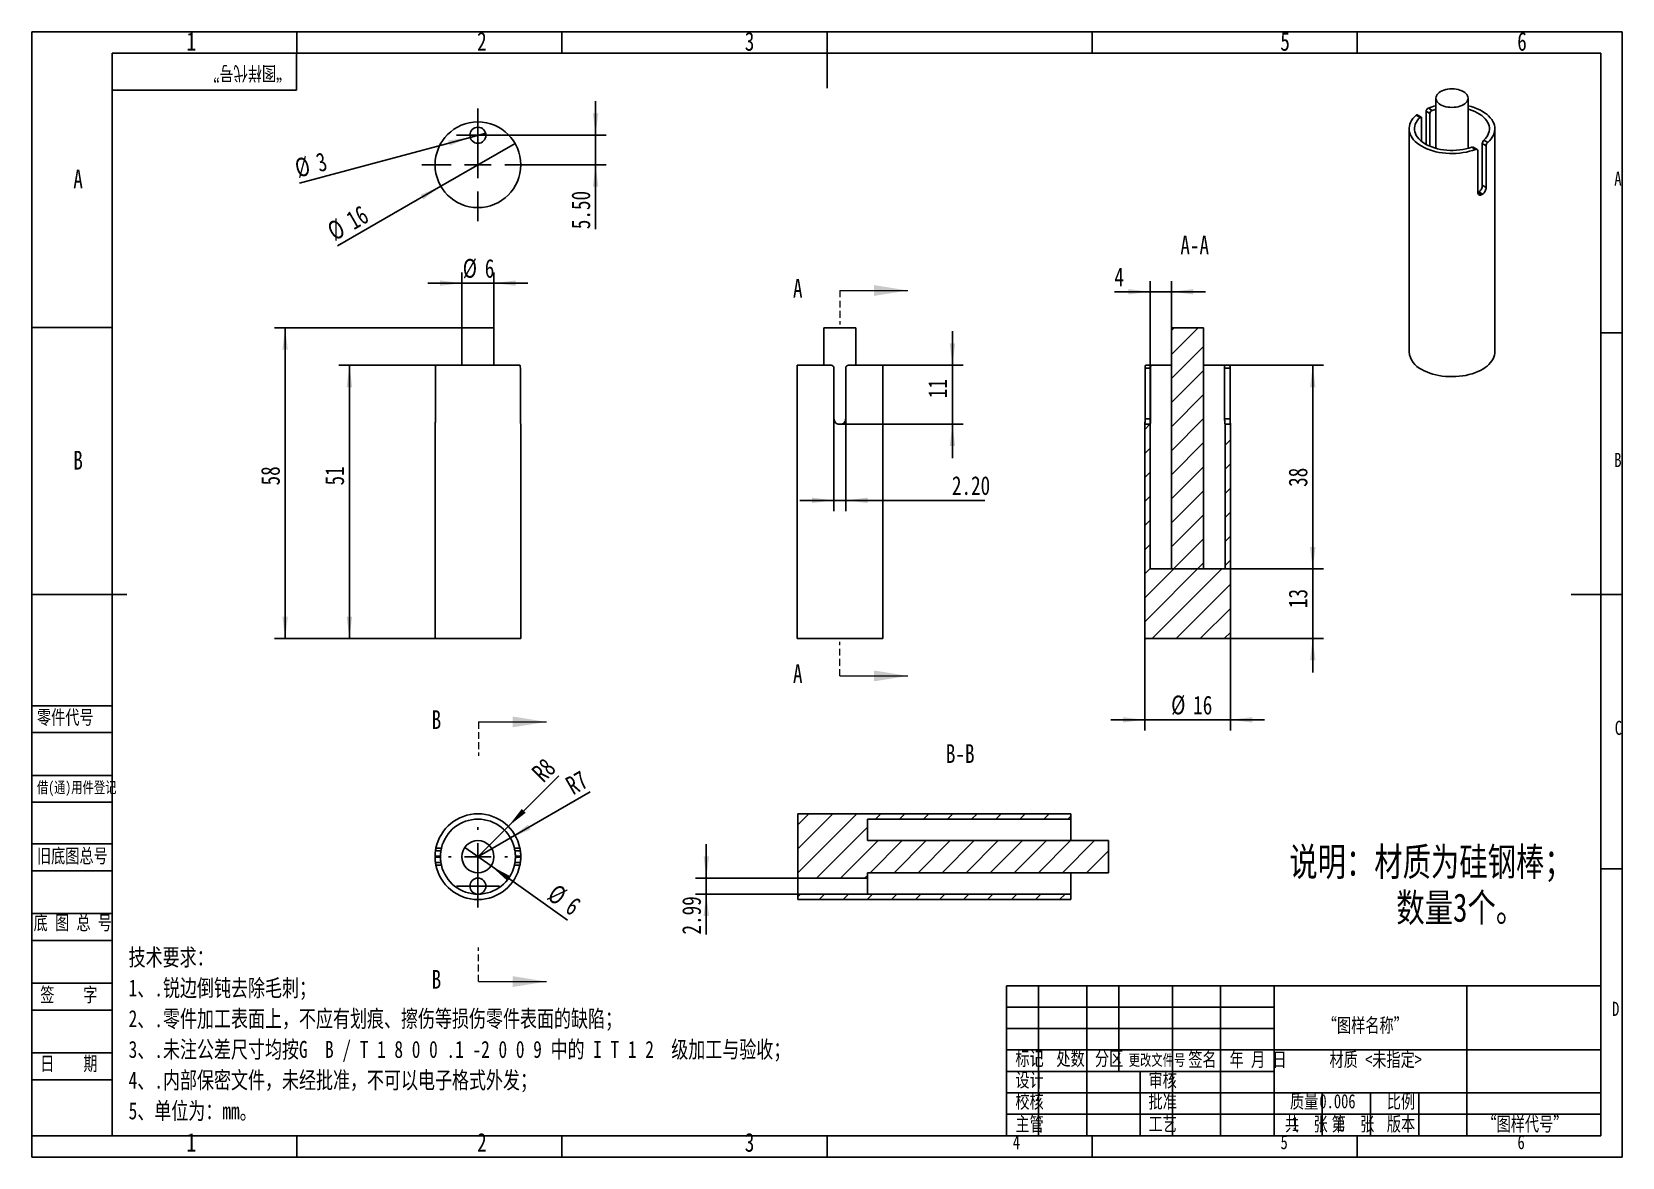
# Model space of a CAD drawing. Header units: millimetres. Extents: x 0 to 297, y 0 to 210.
import ezdxf

# ---------------------------------------------------------------- set-up
doc = ezdxf.new("R2010")
doc.units = ezdxf.units.MM
doc.linetypes.add('HIDDEN', pattern=[1.905, 1.27, -0.635])
doc.layers.add('图框', color=7, linetype='Continuous')
doc.layers.add('粗实线层', color=7, linetype='Continuous', lineweight=25)
doc.styles.add('SLDTEXTSTYLE0', font='HYSWLONGFANGSONG.TTF', dxfattribs={"bigfont": 'bigfont'})
doc.styles.add('SLDTEXTSTYLE1', font='HYSWLONGFANGSONG.TTF')
doc.styles.add('SLDTEXTSTYLE2', font='长仿宋体', dxfattribs={"bigfont": 'bigfont'})
doc.dimstyles.new('SLDDIMSTYLE0', dxfattribs={"dimtxt": 3.5, "dimasz": 4.08, "dimexe": 0, "dimexo": 0.0625, "dimgap": 0.875, "dimtad": 2, "dimrnd": 1e-09, "dimzin": 12, "dimdsep": 46, "dimtxsty": 'SLDTEXTSTYLE1', "dimsah": 1, "dimcen": 0.09, "dimadec": 0, "dimazin": 3, "dimtfac": 1, "dimtofl": 0, "dimtmove": 0, "dimatfit": 3, "dimfxl": 0, "dimfrac": 2, "dimtolj": 1, "dimtzin": 12, "dimarcsym": 0})
doc.dimstyles.new('SLDDIMSTYLE1', dxfattribs={"dimtxt": 3.5, "dimasz": 4.08, "dimexe": 0, "dimexo": 0.0625, "dimgap": 0.875, "dimtad": 2, "dimrnd": 1e-09, "dimzin": 12, "dimdsep": 46, "dimtxsty": 'SLDTEXTSTYLE1', "dimsah": 1, "dimcen": 0.09, "dimadec": 0, "dimazin": 3, "dimtfac": 1, "dimtmove": 0, "dimatfit": 0, "dimfxl": 0, "dimfrac": 2, "dimtolj": 1, "dimtzin": 12, "dimarcsym": 0})
doc.dimstyles.new('SLDDIMSTYLE2', dxfattribs={"dimtxt": 3.5, "dimasz": 4.08, "dimexe": 0, "dimexo": 0.0625, "dimgap": 0.875, "dimtad": 2, "dimrnd": 1e-09, "dimzin": 12, "dimdsep": 46, "dimtxsty": 'SLDTEXTSTYLE1', "dimsah": 1, "dimcen": 0, "dimadec": 0, "dimazin": 3, "dimtfac": 1, "dimtofl": 0, "dimtmove": 0, "dimatfit": 3, "dimfxl": 0, "dimfrac": 2, "dimtolj": 1, "dimtzin": 12, "dimarcsym": 0})
doc.dimstyles.new('SLDDIMSTYLE3', dxfattribs={"dimtxt": 3.5, "dimasz": 4.08, "dimexe": 0, "dimexo": 0.0625, "dimgap": 0.875, "dimtad": 2, "dimrnd": 1e-09, "dimzin": 12, "dimdsep": 46, "dimtxsty": 'SLDTEXTSTYLE1', "dimblk1": 'NONE', "dimsah": 1, "dimcen": 0, "dimadec": 0, "dimazin": 3, "dimtfac": 1, "dimtmove": 0, "dimatfit": 3, "dimldrblk": 'NONE', "dimfxl": 0, "dimfrac": 2, "dimtolj": 1, "dimtzin": 12, "dimarcsym": 0})
doc.dimstyles.new('SLDDIMSTYLE4', dxfattribs={"dimtxt": 3.5, "dimasz": 4.08, "dimexe": 0, "dimexo": 0.0625, "dimgap": 0.875, "dimtad": 2, "dimrnd": 1e-09, "dimzin": 4, "dimdsep": 46, "dimtxsty": 'SLDTEXTSTYLE1', "dimsah": 1, "dimcen": 0.09, "dimadec": 0, "dimazin": 1, "dimtfac": 1, "dimtmove": 0, "dimatfit": 0, "dimfxl": 0, "dimfrac": 2, "dimtolj": 1, "dimtzin": 12, "dimarcsym": 0})

# ---------------------------------------------------------------- blocks, each defined once
blk = doc.blocks.new('SW_NOTE_0')
at = {"layer": '图框', "color": 0, "char_height": 5.2917, "attachment_point": 1, "style": 'SLDTEXTSTYLE0'}
for s, insert in [('说\\M+196BE\\M+18146\\M+18DDE质为\\M+1E1E9钢\\M+1965F\\M+18147', (0, 6.82)), ('\\M+19094\\M+197CA3\\M+198A2\\M+18142', (20, -1.73))]:
    blk.add_mtext(s, dxfattribs=dict(at, insert=insert))
blk = doc.blocks.new('SW_NOTE_1')
at = {"layer": '图框', "color": 0, "char_height": 3.175, "attachment_point": 1, "style": 'SLDTEXTSTYLE0'}
for s, insert in [('\\M+18B5A术\\M+19776\\M+18B81\\M+18146', (0, 4.09)), ('1\\M+18141.锐边\\M+1937C钝\\M+18B8E\\M+18F9C\\M+196D1\\M+18E68\\M+18147', (0, -1.64)), ('2\\M+18141.\\M+197EB\\M+18C8F\\M+189C1\\M+18D48\\M+1955C\\M+196CA\\M+18FE3\\M+18143\\M+19573应\\M+1974C划\\M+18DAD\\M+18141\\M+18E43伤\\M+19399损伤\\M+197EB\\M+18C8F\\M+1955C\\M+196CA\\M+19349\\M+1E39E\\M+1E89C\\M+18147', (0, -7.37)), ('3\\M+18141.\\M+196A2\\M+1928D\\M+18CF6\\M+18DB7\\M+18EDA\\M+190A1\\M+18BCF\\M+188C2G  B / T 1 8 0 0 .1 -2 0 0 9 \\M+19286\\M+19349 I T 1 2  级\\M+189C1\\M+18D48\\M+1975E验\\M+19DBE\\M+18147', (0, -13.11)), ('4\\M+18141.\\M+193E0\\M+19594\\M+195DB\\M+196A7\\M+195B6\\M+18C8F\\M+18143\\M+196A2经\\M+194E1\\M+18F79\\M+18143\\M+19573\\M+189C2\\M+188C8电\\M+18E71\\M+18A69\\M+18EAE\\M+18A4F发\\M+18147', (0, -18.84)), ('5\\M+18141单\\M+188CA为\\M+18146mm\\M+18142', (0, -24.57))]:
    blk.add_mtext(s, dxfattribs=dict(at, insert=insert))
blk = doc.blocks.new('_D')
at = {"layer": '图框'}
for p, q in [((80.31, 154.96), (45.31, 154.96)), ((47.31, 154.96), (47.31, 96.96)), ((75.31, 96.96), (45.31, 96.96))]:
    blk.add_line(p, q, dxfattribs=at)
for points in [[(47.31, 154.96), (46.8, 150.88), (47.82, 150.88)], [(47.31, 96.96), (47.82, 101.04), (46.8, 101.04)]]:
    blk.add_solid(points, dxfattribs=at)
at = {"layer": '图框', "insert": (42.8, 125.54), "char_height": 3.5, "attachment_point": 1, "rotation": 90, "style": 'SLDTEXTSTYLE1'}
blk.add_mtext('58', dxfattribs=at)
blk = doc.blocks.new('_D_1')
at = {"layer": '图框'}
for p, q in [((75.47, 147.96), (57.31, 147.96)), ((59.31, 147.96), (59.31, 96.96)), ((75.31, 96.96), (57.31, 96.96))]:
    blk.add_line(p, q, dxfattribs=at)
for points in [[(59.31, 147.96), (58.8, 143.88), (59.82, 143.88)], [(59.31, 96.96), (59.82, 101.04), (58.8, 101.04)]]:
    blk.add_solid(points, dxfattribs=at)
at = {"layer": '图框', "insert": (54.8, 125.54), "char_height": 3.5, "attachment_point": 1, "rotation": 90, "style": 'SLDTEXTSTYLE1'}
blk.add_mtext('51', dxfattribs=at)
blk = doc.blocks.new('_D_2')
at = {"layer": '图框'}
for p, q in [((80.31, 154.96), (80.31, 165.29)), ((86.31, 154.96), (86.31, 165.29)), ((80.31, 163.29), (73.96, 163.29)), ((86.31, 163.29), (80.31, 163.29)), ((86.31, 163.29), (92.66, 163.29))]:
    blk.add_line(p, q, dxfattribs=at)
for points in [[(80.31, 163.29), (76.23, 163.8), (76.23, 162.78)], [(86.31, 163.29), (90.39, 162.78), (90.39, 163.8)]]:
    blk.add_solid(points, dxfattribs=at)
at = {"layer": '图框', "char_height": 3.5, "attachment_point": 1, "style": 'SLDTEXTSTYLE1'}
for s, insert in [('%%c', (80.48, 167.81)), ('6', (84.59, 167.8))]:
    blk.add_mtext(s, dxfattribs=dict(at, insert=insert))
blk = doc.blocks.new('_D_3')
at = {"layer": '图框'}
for q in [(104.25, 68.35), (83.31, 56.26)]:
    blk.add_line((89.37, 59.76), q, dxfattribs=at)
blk.add_solid([(89.37, 59.76), (93.16, 61.36), (92.65, 62.24)], dxfattribs=at)
at = {"layer": '图框', "insert": (99.34, 70.72), "char_height": 3.5, "attachment_point": 1, "rotation": 30, "style": 'SLDTEXTSTYLE1'}
blk.add_mtext('R7', dxfattribs=at)
blk = doc.blocks.new('_D_4')
at = {"layer": '图框'}
for q in [(98.43, 71.38), (83.31, 56.26)]:
    blk.add_line((88.97, 61.92), q, dxfattribs=at)
blk.add_solid([(88.97, 61.92), (92.21, 64.44), (91.49, 65.16)], dxfattribs=at)
at = {"layer": '图框', "insert": (93.08, 72.4), "char_height": 3.5, "attachment_point": 1, "rotation": 45, "style": 'SLDTEXTSTYLE1'}
blk.add_mtext('R8', dxfattribs=at)
blk = doc.blocks.new('_D_5')
at = {"layer": '图框'}
for q in [(80.86, 57.99), (100.07, 44.44)]:
    blk.add_line((85.76, 54.53), q, dxfattribs=at)
blk.add_solid([(85.76, 54.53), (88.8, 51.77), (89.39, 52.6)], dxfattribs=at)
at = {"layer": '图框', "char_height": 3.5, "attachment_point": 1, "rotation": 324.8076, "style": 'SLDTEXTSTYLE1'}
for s, insert in [('%%c', (98.04, 51.37)), ('6', (101.4, 48.99))]:
    blk.add_mtext(s, dxfattribs=dict(at, insert=insert))
blk = doc.blocks.new('_NONE')
blk = doc.blocks.new('SW_CENTERMARKSYMBOL_0')
at = {"layer": '图框', "color": 0}
for p, q in [((0, 5), (0, 5.5)), ((-5, 0), (-5.5, 0)), ((0, 0), (-2.5, 0)), ((0, 0), (0, 2.5)), ((0, 0), (0, -2.5)), ((0, 0), (2.5, 0)), ((5, 0), (5.5, 0)), ((0, -5), (0, -5.5))]:
    blk.add_line(p, q, dxfattribs=at)
blk = doc.blocks.new('SW_CENTERMARKSYMBOL_1')
at = {"layer": '图框', "color": 0}
for p, q in [((0, 2.5), (0, 4)), ((-2.5, 0), (-4, 0)), ((0, 0), (-2.5, 0)), ((0, 0), (0, 2.5)), ((0, 0), (0, -2.5)), ((0, 0), (2.5, 0)), ((2.5, 0), (4, 0)), ((0, -2.5), (0, -4))]:
    blk.add_line(p, q, dxfattribs=at)
blk = doc.blocks.new('_D_6')
at = {"layer": '图框'}
for q in [(49.98, 181.95), (84.76, 191.27)]:
    blk.add_line((81.86, 190.5), q, dxfattribs=at)
blk.add_solid([(81.86, 190.5), (77.79, 189.93), (78.05, 188.95)], dxfattribs=at)
at = {"layer": '图框', "char_height": 3.5, "attachment_point": 1, "rotation": 15, "style": 'SLDTEXTSTYLE1'}
for s, insert in [('3', (52.79, 187.37)), ('%%c', (48.81, 186.32))]:
    blk.add_mtext(s, dxfattribs=dict(at, insert=insert))
blk = doc.blocks.new('_D_7')
at = {"layer": '图框'}
for q in [(90.24, 189.38), (57.06, 170.23)]:
    blk.add_line((76.38, 181.38), q, dxfattribs=at)
blk.add_solid([(76.38, 181.38), (72.59, 179.78), (73.1, 178.91)], dxfattribs=at)
at = {"layer": '图框', "char_height": 3.5, "attachment_point": 1, "rotation": 30, "style": 'SLDTEXTSTYLE1'}
for s, insert in [('%%c', (54.8, 174.14)), ('16', (58.37, 176.18))]:
    blk.add_mtext(s, dxfattribs=dict(at, insert=insert))
blk = doc.blocks.new('_D_8')
at = {"layer": '图框'}
for p, q in [((105.28, 190.88), (105.28, 197.23)), ((87.31, 190.88), (107.28, 190.88)), ((105.28, 190.88), (105.28, 185.38)), ((93.81, 185.38), (107.28, 185.38)), ((105.28, 185.38), (105.28, 173.36))]:
    blk.add_line(p, q, dxfattribs=at)
for points in [[(105.28, 190.88), (105.79, 194.96), (104.78, 194.96)], [(105.28, 185.38), (104.78, 181.3), (105.79, 181.3)]]:
    blk.add_solid(points, dxfattribs=at)
at = {"layer": '图框', "insert": (100.77, 173.36), "char_height": 3.5, "attachment_point": 1, "rotation": 90, "style": 'SLDTEXTSTYLE1'}
blk.add_mtext('5.50', dxfattribs=at)
blk = doc.blocks.new('SW_CENTERMARKSYMBOL_2')
at = {"layer": '图框', "color": 0}
for p, q in [((0, 5), (0, 10.5)), ((-5, 0), (-10.5, 0)), ((0, 0), (-2.5, 0)), ((0, 0), (0, 2.5)), ((0, 0), (0, -2.5)), ((0, 0), (2.5, 0)), ((5, 0), (10.5, 0)), ((0, -5), (0, -10.5))]:
    blk.add_line(p, q, dxfattribs=at)
blk = doc.blocks.new('SW_CENTERMARKSYMBOL_3')
at = {"layer": '图框', "color": 0}
for p, q in [((0, 2.5), (0, 4)), ((-2.5, 0), (-4, 0)), ((0, 0), (-2.5, 0)), ((0, 0), (0, 2.5)), ((0, 0), (0, -2.5)), ((0, 0), (2.5, 0)), ((2.5, 0), (4, 0)), ((0, -2.5), (0, -4))]:
    blk.add_line(p, q, dxfattribs=at)
blk = doc.blocks.new('_D_9')
at = {"layer": '图框'}
for p, q in [((149.8, 137.96), (149.8, 120.76)), ((152, 137.96), (152, 120.76)), ((149.8, 122.76), (143.45, 122.76)), ((152, 122.76), (149.8, 122.76)), ((152, 122.76), (177.97, 122.76))]:
    blk.add_line(p, q, dxfattribs=at)
for points in [[(149.8, 122.76), (145.72, 123.27), (145.72, 122.25)], [(152, 122.76), (156.08, 122.25), (156.08, 123.27)]]:
    blk.add_solid(points, dxfattribs=at)
at = {"layer": '图框', "insert": (171.83, 127.27), "char_height": 3.5, "attachment_point": 1, "style": 'SLDTEXTSTYLE1'}
blk.add_mtext('2.20', dxfattribs=at)
blk = doc.blocks.new('_D_10')
at = {"layer": '图框'}
for p, q in [((171.93, 147.96), (171.93, 154.31)), ((158.9, 147.96), (173.93, 147.96)), ((171.93, 147.96), (171.93, 136.96)), ((151, 136.96), (173.93, 136.96)), ((171.93, 136.96), (171.93, 130.61))]:
    blk.add_line(p, q, dxfattribs=at)
for points in [[(171.93, 147.96), (172.43, 152.04), (171.42, 152.04)], [(171.93, 136.96), (171.42, 132.88), (172.43, 132.88)]]:
    blk.add_solid(points, dxfattribs=at)
at = {"layer": '图框', "insert": (167.41, 141.82), "char_height": 3.5, "attachment_point": 1, "rotation": 90, "style": 'SLDTEXTSTYLE1'}
blk.add_mtext('11', dxfattribs=at)
blk = doc.blocks.new('_D_11')
at = {"layer": '图框'}
for p, q in [((239.21, 109.96), (239.21, 116.31)), ((222.84, 109.96), (241.21, 109.96)), ((239.21, 109.96), (239.21, 96.96)), ((223.84, 96.96), (241.21, 96.96)), ((239.21, 96.96), (239.21, 90.61))]:
    blk.add_line(p, q, dxfattribs=at)
for points in [[(239.21, 109.96), (239.72, 114.04), (238.7, 114.04)], [(239.21, 96.96), (238.7, 92.88), (239.72, 92.88)]]:
    blk.add_solid(points, dxfattribs=at)
at = {"layer": '图框', "insert": (234.7, 102.65), "char_height": 3.5, "attachment_point": 1, "rotation": 90, "style": 'SLDTEXTSTYLE1'}
blk.add_mtext('13', dxfattribs=at)
blk = doc.blocks.new('_D_12')
at = {"layer": '图框'}
for p, q in [((222.66, 147.96), (241.21, 147.96)), ((239.21, 147.96), (239.21, 109.96)), ((212.84, 109.96), (241.21, 109.96))]:
    blk.add_line(p, q, dxfattribs=at)
for points in [[(239.21, 147.96), (238.7, 143.88), (239.72, 143.88)], [(239.21, 109.96), (239.72, 114.04), (238.7, 114.04)]]:
    blk.add_solid(points, dxfattribs=at)
at = {"layer": '图框', "insert": (234.7, 125.27), "char_height": 3.5, "attachment_point": 1, "rotation": 90, "style": 'SLDTEXTSTYLE1'}
blk.add_mtext('38', dxfattribs=at)
blk = doc.blocks.new('_D_13')
at = {"layer": '图框'}
for p, q in [((208.84, 136.96), (208.84, 163.68)), ((212.84, 154.96), (212.84, 163.68)), ((208.84, 161.68), (202.16, 161.68)), ((212.84, 161.68), (208.84, 161.68)), ((212.84, 161.68), (219.19, 161.68))]:
    blk.add_line(p, q, dxfattribs=at)
for points in [[(208.84, 161.68), (204.76, 162.19), (204.76, 161.17)], [(212.84, 161.68), (216.92, 161.17), (216.92, 162.19)]]:
    blk.add_solid(points, dxfattribs=at)
at = {"layer": '图框', "insert": (202.16, 166.19), "char_height": 3.5, "attachment_point": 1, "style": 'SLDTEXTSTYLE1'}
blk.add_mtext('4', dxfattribs=at)
blk = doc.blocks.new('_D_14')
at = {"layer": '图框'}
for p, q in [((207.84, 96.96), (207.84, 79.8)), ((223.84, 96.96), (223.84, 79.8)), ((207.84, 81.8), (201.49, 81.8)), ((223.84, 81.8), (207.84, 81.8)), ((223.84, 81.8), (230.19, 81.8))]:
    blk.add_line(p, q, dxfattribs=at)
for points in [[(207.84, 81.8), (203.76, 82.31), (203.76, 81.29)], [(223.84, 81.8), (227.92, 81.29), (227.92, 82.31)]]:
    blk.add_solid(points, dxfattribs=at)
at = {"layer": '图框', "char_height": 3.5, "attachment_point": 1, "style": 'SLDTEXTSTYLE1'}
for s, insert in [('%%c', (212.77, 86.33)), ('16', (216.88, 86.31))]:
    blk.add_mtext(s, dxfattribs=dict(at, insert=insert))
blk = doc.blocks.new('_D_15')
at = {"layer": '图框'}
for p, q in [((125.96, 52.26), (125.96, 58.61)), ((143.05, 52.26), (123.96, 52.26)), ((125.96, 52.26), (125.96, 49.27)), ((143.05, 49.27), (123.96, 49.27)), ((125.96, 49.27), (125.96, 41.74))]:
    blk.add_line(p, q, dxfattribs=at)
for points in [[(125.96, 52.26), (126.47, 56.34), (125.46, 56.34)], [(125.96, 49.27), (125.45, 45.19), (126.47, 45.19)]]:
    blk.add_solid(points, dxfattribs=at)
at = {"layer": '图框', "insert": (121.45, 41.74), "char_height": 3.5, "attachment_point": 1, "rotation": 89.9962, "style": 'SLDTEXTSTYLE1'}
blk.add_mtext('2.99', dxfattribs=at)

msp = doc.modelspace()

# ---------------------------------------------------------------- hatches: boundary and pattern name
at = {"layer": '图框', "linetype": 'Continuous', "lineweight": 18}
h = msp.add_hatch(dxfattribs=at)
h.set_pattern_fill('ANSI31', color=256, angle=3e-322, style=0)
h.paths.add_polyline_path([(207.841, 96.957), (223.841, 96.957), (223.841, 136.957), (222.841, 136.957), (222.841, 109.957), (218.841, 109.957), (218.841, 154.957), (212.841, 154.957), (212.841, 109.957), (208.841, 109.957), (208.841, 136.957), (207.841, 136.957)], flags=0)
h = msp.add_hatch(dxfattribs=at)
h.set_pattern_fill('ANSI31', color=256, angle=3e-322, style=0)
h.paths.add_polyline_path([(194.05, 64.261), (143.05, 64.261), (143.05, 52.258), (156.05, 52.258), (156.05, 53.264), (201.05, 53.264), (201.05, 59.26), (156.05, 59.26), (156.05, 63.261), (194.05, 63.261)], flags=0)
h = msp.add_hatch(dxfattribs=at)
h.set_pattern_fill('ANSI31', color=256, angle=3e-322, style=0)
h.paths.add_polyline_path([(143.05, 48.263), (194.05, 48.263), (194.05, 49.263), (156.05, 49.263), (156.05, 49.266), (143.05, 49.266)], flags=0)

# ---------------------------------------------------------------- linework, layer by layer
at = {"color": 7, "linetype": 'Continuous', "lineweight": 25}
for p, q in [((262.211, 197.819), (262.211, 188.453)), ((268.211, 188.453), (268.211, 197.819)), ((259.261, 194.232), (258.537, 194.65)), ((259.459, 194.287), (258.742, 194.701)), ((259.545, 189.731), (259.545, 194.068)), ((260.385, 189.176), (260.385, 195.379)), ((261.1, 194.966), (260.385, 195.379)), ((260.8, 195.956), (261.523, 195.539)), ((261.1, 194.966), (261.1, 188.833)), ((257.211, 192.104), (257.211, 150.46)), ((273.211, 150.46), (273.211, 192.104)), ((269.622, 188.251), (268.898, 188.669)), ((269.917, 188.25), (269.199, 188.664)), ((270.036, 180.255), (270.036, 188.012)), ((270.877, 181.565), (270.877, 189.322)), ((271.592, 188.91), (270.877, 189.322)), ((271.161, 189.975), (271.885, 189.557)), ((271.592, 188.91), (271.592, 181.153)), ((270.877, 181.565), (271.592, 181.153)), ((270.042, 180.204), (270.089, 180.224)), ((270.089, 180.224), (270.796, 179.816)), ((270.938, 179.897), (270.231, 180.305)), ((80.311, 154.957), (80.311, 147.957)), ((86.311, 154.957), (80.311, 154.957)), ((86.311, 147.957), (86.311, 154.957)), ((147.905, 154.957), (147.905, 147.957)), ((153.905, 154.957), (147.905, 154.957)), ((153.905, 147.957), (153.905, 154.957)), ((212.841, 154.957), (212.841, 109.957)), ((212.841, 154.957), (218.841, 154.957)), ((218.841, 109.957), (218.841, 154.957)), ((75.387, 147.457), (75.387, 137.957)), ((75.472, 147.957), (91.149, 147.957)), ((91.235, 137.957), (91.235, 147.457)), ((142.905, 147.957), (142.905, 96.957)), ((142.905, 147.957), (149.305, 147.957)), ((149.805, 137.957), (149.805, 147.457)), ((152.005, 147.457), (152.005, 137.957)), ((152.505, 147.957), (158.905, 147.957)), ((158.905, 96.957), (158.905, 147.957)), ((207.917, 137.957), (207.917, 147.457)), ((208.928, 147.457), (207.917, 147.457)), ((208.003, 147.957), (209.027, 147.957)), ((208.928, 147.457), (208.928, 137.957)), ((212.841, 147.957), (209.027, 147.957)), ((222.656, 147.957), (218.841, 147.957)), ((222.656, 147.957), (223.68, 147.957)), ((222.754, 137.957), (222.754, 147.457)), ((223.765, 147.457), (222.754, 147.457)), ((223.765, 147.457), (223.765, 137.957)), ((75.311, 136.957), (75.311, 96.957)), ((75.311, 136.957), (75.311, 136.957)), ((91.311, 136.957), (91.31, 136.957)), ((91.311, 96.957), (91.311, 136.957)), ((151.005, 136.957), (150.805, 136.957)), ((207.841, 96.957), (207.841, 136.957)), ((207.841, 136.957), (208.841, 136.957)), ((207.917, 137.957), (208.928, 137.957)), ((208.841, 136.957), (208.841, 109.957)), ((208.842, 136.957), (208.841, 136.957)), ((222.754, 137.957), (223.765, 137.957)), ((222.841, 109.957), (222.841, 136.957)), ((222.841, 136.957), (223.841, 136.957)), ((222.841, 136.957), (222.841, 136.957)), ((223.841, 136.957), (223.841, 96.957)), ((212.841, 109.957), (208.841, 109.957)), ((222.841, 109.957), (218.841, 109.957)), ((75.311, 96.957), (83.311, 96.957)), ((83.311, 96.957), (91.311, 96.957)), ((142.905, 96.957), (158.905, 96.957)), ((223.841, 96.957), (207.841, 96.957)), ((143.05, 52.258), (143.05, 64.261)), ((143.05, 64.261), (194.05, 64.261)), ((194.05, 63.261), (156.05, 63.261)), ((156.05, 59.26), (156.05, 63.261)), ((194.05, 63.261), (194.05, 64.261)), ((194.05, 59.26), (194.05, 63.261)), ((76.398, 57.362), (75.387, 57.362)), ((75.472, 57.862), (76.496, 57.862)), ((90.125, 57.862), (91.149, 57.862)), ((91.235, 57.362), (90.224, 57.362)), ((201.05, 59.26), (156.05, 59.26)), ((201.05, 59.26), (201.05, 53.264)), ((76.311, 56.362), (75.311, 56.362)), ((75.311, 56.162), (76.311, 56.162)), ((75.387, 55.162), (76.398, 55.162)), ((76.496, 54.662), (75.472, 54.662)), ((91.149, 54.662), (90.125, 54.662)), ((90.224, 55.162), (91.235, 55.162)), ((91.31, 56.362), (90.31, 56.362)), ((90.31, 56.162), (91.31, 56.162)), ((156.05, 52.258), (143.05, 52.258)), ((143.05, 52.258), (143.05, 49.266)), ((156.05, 53.264), (201.05, 53.264)), ((156.05, 52.258), (156.05, 53.264)), ((156.05, 49.266), (156.05, 52.258)), ((194.05, 49.263), (194.05, 53.264)), ((143.05, 48.263), (143.05, 49.266)), ((143.05, 49.266), (156.05, 49.266)), ((194.05, 48.263), (143.05, 48.263)), ((156.05, 49.263), (156.05, 49.266)), ((156.05, 49.263), (194.05, 49.263)), ((194.05, 48.263), (194.05, 49.263))]:
    msp.add_line(p, q, dxfattribs=at)
at = {"color": 7, "linetype": 'HIDDEN', "lineweight": 18}
for p, q in [((150.905, 161.917), (150.905, 155.567)), ((150.905, 89.997), (150.905, 96.347)), ((83.423, 81.414), (83.423, 75.064)), ((83.423, 32.959), (83.423, 39.309))]:
    msp.add_line(p, q, dxfattribs=at)
at = {"color": 7, "linetype": 'Continuous', "lineweight": 18}
for p, q in [((150.905, 161.917), (163.605, 161.917)), ((150.905, 89.997), (163.605, 89.997)), ((83.423, 81.414), (96.123, 81.414)), ((83.423, 32.959), (96.123, 32.959))]:
    msp.add_line(p, q, dxfattribs=at)
at = {"color": 7, "linetype": 'Continuous', "lineweight": 25, "flags": 128}
for points in [[(267.332, 199.044), (267.591, 198.874), (267.809, 198.685), (267.982, 198.482), (268.109, 198.268), (268.185, 198.046), (268.211, 197.819), (268.185, 197.593), (268.109, 197.371), (267.982, 197.157), (267.809, 196.954), (267.591, 196.765), (267.332, 196.595), (267.037, 196.445), (266.711, 196.32), (266.359, 196.219), (265.987, 196.147), (265.602, 196.102), (265.211, 196.088), (264.819, 196.102), (264.434, 196.147), (264.063, 196.219), (263.711, 196.32), (263.384, 196.445), (263.089, 196.595), (262.831, 196.765), (262.613, 196.954), (262.439, 197.157), (262.313, 197.371), (262.236, 197.593), (262.211, 197.819), (262.236, 198.046), (262.313, 198.268), (262.439, 198.482), (262.613, 198.685), (262.831, 198.874), (263.089, 199.044), (263.384, 199.193), (263.711, 199.319), (264.063, 199.419), (264.434, 199.492), (264.819, 199.537), (265.211, 199.551), (265.602, 199.537), (265.987, 199.492), (266.359, 199.419), (266.711, 199.319), (267.037, 199.193), (267.332, 199.044)], [(271.885, 189.557), (272.218, 189.875), (272.506, 190.208), (272.746, 190.553), (272.938, 190.908), (273.08, 191.271), (273.17, 191.639), (273.209, 192.011), (273.196, 192.382), (273.131, 192.752), (273.015, 193.118), (272.849, 193.478), (272.632, 193.828), (272.368, 194.167), (272.057, 194.493), (271.702, 194.803), (271.304, 195.096), (270.868, 195.369), (270.394, 195.621), (269.887, 195.851), (269.349, 196.056), (268.785, 196.235), (268.211, 196.385)], [(258.537, 194.65), (258.204, 194.332), (257.916, 193.999), (257.675, 193.654), (257.483, 193.299), (257.342, 192.936), (257.251, 192.568), (257.212, 192.197), (257.225, 191.825), (257.29, 191.455), (257.406, 191.089), (257.573, 190.73), (257.789, 190.379), (258.054, 190.04), (258.364, 189.714), (258.72, 189.404), (259.117, 189.111), (259.554, 188.838), (260.027, 188.586), (260.535, 188.356), (261.072, 188.151), (261.636, 187.972), (262.224, 187.819), (262.831, 187.694), (263.453, 187.598), (264.087, 187.531), (264.728, 187.494), (265.372, 187.486), (266.015, 187.509), (266.653, 187.561), (267.281, 187.643), (267.897, 187.753), (268.494, 187.892), (269.071, 188.058), (269.622, 188.251)], [(259.261, 194.232), (258.964, 193.928), (258.715, 193.61), (258.514, 193.28), (258.363, 192.942), (258.263, 192.597), (258.215, 192.249), (258.22, 191.9), (258.276, 191.552), (258.385, 191.208), (258.544, 190.872), (258.753, 190.544), (259.011, 190.228), (259.315, 189.926), (259.662, 189.64), (260.052, 189.372), (260.48, 189.125), (260.943, 188.901), (261.438, 188.7), (261.961, 188.525), (262.509, 188.376), (263.076, 188.255), (263.66, 188.163), (264.255, 188.1), (264.858, 188.068), (265.463, 188.065), (266.066, 188.093), (266.663, 188.151), (267.249, 188.238), (267.819, 188.354), (268.371, 188.498), (268.898, 188.669)], [(262.211, 195.755), (262.051, 195.71), (261.523, 195.539)], [(271.161, 189.975), (271.457, 190.28), (271.707, 190.598), (271.908, 190.927), (272.059, 191.265), (272.158, 191.61), (272.206, 191.958), (272.202, 192.307), (272.145, 192.655), (272.037, 192.999), (271.877, 193.336), (271.668, 193.664), (271.411, 193.98), (271.107, 194.282), (270.759, 194.568), (270.37, 194.835), (269.942, 195.082), (269.479, 195.307), (268.984, 195.507), (268.46, 195.683), (268.211, 195.755)], [(259.554, 147.194), (260.021, 146.945), (260.521, 146.718), (261.051, 146.515), (261.607, 146.337), (262.186, 146.185), (262.784, 146.059), (263.397, 145.962), (264.022, 145.893), (264.654, 145.853), (265.29, 145.842), (265.926, 145.86), (266.556, 145.908), (267.179, 145.984), (267.789, 146.088), (268.382, 146.22), (268.956, 146.379), (269.505, 146.564), (270.028, 146.773), (270.52, 147.006), (270.979, 147.26), (271.401, 147.535), (271.784, 147.828), (272.126, 148.138), (272.423, 148.462), (272.676, 148.799), (272.881, 149.147), (273.037, 149.503), (273.144, 149.865), (273.201, 150.231), (273.211, 150.46)]]:
    msp.add_lwpolyline(points, dxfattribs=at)
at = {"color": 7, "linetype": 'Continuous', "lineweight": 25}
for centre, radius in [((83.311, 185.385), 8), ((83.311, 190.885), 1.5), ((83.311, 56.262), 3), ((83.311, 50.762), 1.5)]:
    msp.add_circle(centre, radius, dxfattribs=at)
for centre, radius, start, end in [((264.7, 185.65), 11.019, 103.05355, 110.72769), ((266.861, 185.98), 6.6, 299.28846, 300.70616), ((267.096, 186.388), 7.543, 299.37708, 300.61755), ((261.217, 150.861), 4.026, 185.71328, 245.60686), ((83.311, 56.262), 8, 11.53696, 168.46304), ((83.311, 56.262), 7, 13.21298, 166.78702), ((83.311, 56.262), 8, 179.28378, 180.71622), ((83.311, 56.262), 8, 191.53696, 348.46304), ((83.311, 56.262), 7, 179.18146, 180.81854), ((83.311, 56.262), 7, 193.21298, 346.78702), ((83.311, 56.262), 7, 359.18146, 0.81854), ((83.311, 56.262), 8, 359.28378, 0.71622)]:
    msp.add_arc(centre, radius, start, end, dxfattribs=at)
for points, knots in [([(258.537, 194.65), (258.569, 194.673), (258.632, 194.717), (258.704, 194.726), (258.733, 194.701), (258.739, 194.696)], [0, 0, 0, 0, 0.4355223, 0.8712686, 1, 1, 1, 1]), ([(259.545, 194.068), (259.545, 194.177), (259.511, 194.257), (259.404, 194.318), (259.331, 194.298), (259.261, 194.232)], [0, 0, 0, 0, 0.5, 0.5, 1, 1, 1, 1]), ([(260.385, 195.379), (260.385, 195.488), (260.43, 195.613), (260.581, 195.827), (260.689, 195.914), (260.8, 195.956)], [0, 0, 0, 0, 0.5, 0.5, 1, 1, 1, 1]), ([(261.523, 195.539), (261.41, 195.498), (261.301, 195.413), (261.146, 195.201), (261.1, 195.075), (261.1, 194.966)], [0, 0, 0, 0, 0.5, 0.5, 1, 1, 1, 1]), ([(268.898, 188.669), (268.947, 188.681), (269.044, 188.707), (269.148, 188.697), (269.187, 188.666), (269.196, 188.659)], [0, 0, 0, 0, 0.4373772, 0.8750513, 1, 1, 1, 1]), ([(270.036, 188.012), (270.036, 188.12), (269.992, 188.207), (269.84, 188.293), (269.733, 188.293), (269.622, 188.251)], [0, 0, 0, 0, 0.5, 0.5, 1, 1, 1, 1]), ([(270.877, 189.322), (270.877, 189.431), (270.91, 189.564), (271.018, 189.803), (271.091, 189.91), (271.161, 189.975)], [0, 0, 0, 0, 0.5, 0.5, 1, 1, 1, 1]), ([(271.885, 189.557), (271.811, 189.493), (271.736, 189.388), (271.626, 189.15), (271.592, 189.019), (271.592, 188.91)], [0, 0, 0, 0, 0.5, 0.5, 1, 1, 1, 1]), ([(270.231, 180.305), (270.323, 180.36), (270.411, 180.437), (270.57, 180.624), (270.64, 180.735), (270.813, 181.086), (270.877, 181.349), (270.877, 181.565)], [0, 0, 0, 0, 0.25, 0.25, 0.5, 0.5, 1, 1, 1, 1]), ([(270.796, 179.816), (270.702, 179.762), (270.607, 179.733), (270.425, 179.722), (270.34, 179.741), (270.125, 179.865), (270.036, 180.039), (270.036, 180.255)], [0, 0, 0, 0, 0.25, 0.25, 0.5, 0.5, 1, 1, 1, 1]), ([(271.592, 181.153), (271.592, 181.045), (271.576, 180.927), (271.514, 180.683), (271.468, 180.558), (271.293, 180.208), (271.123, 180.006), (270.938, 179.897)], [0, 0, 0, 0, 0.25, 0.25, 0.5, 0.5, 1, 1, 1, 1]), ([(75.472, 147.957), (75.446, 147.957), (75.423, 147.904), (75.394, 147.72), (75.387, 147.59), (75.387, 147.457)], [0, 0, 0, 0, 0.5, 0.5, 1, 1, 1, 1]), ([(91.235, 147.457), (91.235, 147.59), (91.227, 147.72), (91.198, 147.904), (91.176, 147.957), (91.149, 147.957)], [0, 0, 0, 0, 0.5, 0.5, 1, 1, 1, 1]), ([(149.805, 147.457), (149.805, 147.59), (149.75, 147.72), (149.564, 147.904), (149.435, 147.957), (149.305, 147.957)], [0, 0, 0, 0, 0.5, 0.5, 1, 1, 1, 1]), ([(152.505, 147.957), (152.374, 147.957), (152.246, 147.904), (152.06, 147.72), (152.005, 147.59), (152.005, 147.457)], [0, 0, 0, 0, 0.5, 0.5, 1, 1, 1, 1]), ([(207.917, 147.457), (207.917, 147.59), (207.925, 147.72), (207.954, 147.904), (207.976, 147.957), (208.003, 147.957)], [0, 0, 0, 0, 0.5, 0.5, 1, 1, 1, 1]), ([(209.027, 147.957), (208.996, 147.957), (208.971, 147.904), (208.937, 147.72), (208.928, 147.59), (208.928, 147.457)], [0, 0, 0, 0, 0.5, 0.5, 1, 1, 1, 1]), ([(222.754, 147.457), (222.754, 147.59), (222.746, 147.72), (222.712, 147.904), (222.687, 147.957), (222.656, 147.957)], [0, 0, 0, 0, 0.5, 0.5, 1, 1, 1, 1]), ([(223.68, 147.957), (223.706, 147.957), (223.729, 147.904), (223.758, 147.72), (223.765, 147.59), (223.765, 147.457)], [0, 0, 0, 0, 0.5, 0.5, 1, 1, 1, 1]), ([(75.387, 137.957), (75.387, 137.824), (75.383, 137.695), (75.37, 137.453), (75.361, 137.342), (75.333, 137.065), (75.315, 136.957), (75.311, 136.957)], [0, 0, 0, 0, 0.25, 0.25, 0.5, 0.5, 1, 1, 1, 1]), ([(91.31, 136.957), (91.308, 136.957), (91.303, 136.983), (91.289, 137.083), (91.279, 137.157), (91.251, 137.433), (91.235, 137.692), (91.235, 137.957)], [0, 0, 0, 0, 0.25, 0.25, 0.5, 0.5, 1, 1, 1, 1]), ([(150.805, 136.957), (150.672, 136.957), (150.543, 136.983), (150.301, 137.083), (150.19, 137.157), (149.914, 137.433), (149.805, 137.692), (149.805, 137.957)], [0, 0, 0, 0, 0.25, 0.25, 0.5, 0.5, 1, 1, 1, 1]), ([(152.005, 137.957), (152.005, 137.824), (151.979, 137.695), (151.878, 137.453), (151.804, 137.342), (151.528, 137.065), (151.269, 136.957), (151.005, 136.957)], [0, 0, 0, 0, 0.25, 0.25, 0.5, 0.5, 1, 1, 1, 1]), ([(207.842, 136.957), (207.844, 136.957), (207.849, 136.983), (207.863, 137.083), (207.873, 137.157), (207.901, 137.433), (207.917, 137.692), (207.917, 137.957)], [0, 0, 0, 0, 0.25, 0.25, 0.5, 0.5, 1, 1, 1, 1]), ([(208.928, 137.957), (208.928, 137.824), (208.924, 137.694), (208.909, 137.452), (208.899, 137.342), (208.867, 137.065), (208.846, 136.957), (208.842, 136.957)], [0, 0, 0, 0, 0.25, 0.25, 0.5, 0.5, 1, 1, 1, 1]), ([(222.841, 136.957), (222.839, 136.957), (222.833, 136.983), (222.816, 137.083), (222.805, 137.157), (222.773, 137.433), (222.754, 137.692), (222.754, 137.957)], [0, 0, 0, 0, 0.25, 0.25, 0.5, 0.5, 1, 1, 1, 1]), ([(223.765, 137.957), (223.765, 137.824), (223.769, 137.695), (223.782, 137.453), (223.791, 137.342), (223.819, 137.065), (223.837, 136.957), (223.841, 136.957)], [0, 0, 0, 0, 0.25, 0.25, 0.5, 0.5, 1, 1, 1, 1]), ([(75.311, 56.362), (75.313, 56.494), (75.318, 56.624), (75.332, 56.866), (75.342, 56.977), (75.37, 57.253), (75.387, 57.362), (75.387, 57.362)], [0, 0, 0, 0, 0.25, 0.25, 0.5, 0.5, 1, 1, 1, 1]), ([(75.387, 57.362), (75.387, 57.362), (75.394, 57.417), (75.423, 57.602), (75.446, 57.732), (75.472, 57.862)], [0, 0, 0, 0, 0.5, 0.5, 1, 1, 1, 1]), ([(76.398, 57.362), (76.398, 57.362), (76.393, 57.336), (76.378, 57.235), (76.368, 57.161), (76.336, 56.885), (76.315, 56.626), (76.311, 56.362)], [0, 0, 0, 0, 0.25, 0.25, 0.5, 0.5, 1, 1, 1, 1]), ([(76.496, 57.862), (76.465, 57.732), (76.44, 57.604), (76.406, 57.417), (76.398, 57.362), (76.398, 57.362)], [0, 0, 0, 0, 0.5, 0.5, 1, 1, 1, 1]), ([(90.224, 57.362), (90.224, 57.362), (90.215, 57.417), (90.182, 57.603), (90.156, 57.732), (90.125, 57.862)], [0, 0, 0, 0, 0.5, 0.5, 1, 1, 1, 1]), ([(90.31, 56.362), (90.308, 56.494), (90.302, 56.624), (90.286, 56.866), (90.275, 56.977), (90.243, 57.253), (90.224, 57.362), (90.224, 57.362)], [0, 0, 0, 0, 0.25, 0.25, 0.5, 0.5, 1, 1, 1, 1]), ([(91.149, 57.862), (91.176, 57.731), (91.198, 57.603), (91.227, 57.417), (91.235, 57.362), (91.235, 57.362)], [0, 0, 0, 0, 0.5, 0.5, 1, 1, 1, 1]), ([(91.235, 57.362), (91.235, 57.362), (91.238, 57.336), (91.251, 57.235), (91.26, 57.161), (91.288, 56.885), (91.307, 56.626), (91.31, 56.362)], [0, 0, 0, 0, 0.25, 0.25, 0.5, 0.5, 1, 1, 1, 1]), ([(75.387, 55.162), (75.387, 55.162), (75.383, 55.188), (75.37, 55.288), (75.361, 55.363), (75.333, 55.639), (75.315, 55.897), (75.311, 56.162)], [0, 0, 0, 0, 0.25, 0.25, 0.5, 0.5, 1, 1, 1, 1]), ([(75.472, 54.662), (75.446, 54.792), (75.423, 54.921), (75.394, 55.107), (75.387, 55.162), (75.387, 55.162)], [0, 0, 0, 0, 0.5, 0.5, 1, 1, 1, 1]), ([(76.311, 56.162), (76.313, 56.03), (76.319, 55.9), (76.336, 55.658), (76.347, 55.547), (76.379, 55.271), (76.398, 55.162), (76.398, 55.162)], [0, 0, 0, 0, 0.25, 0.25, 0.5, 0.5, 1, 1, 1, 1]), ([(76.398, 55.162), (76.398, 55.162), (76.406, 55.106), (76.44, 54.921), (76.465, 54.792), (76.496, 54.662)], [0, 0, 0, 0, 0.5, 0.5, 1, 1, 1, 1]), ([(90.125, 54.662), (90.156, 54.792), (90.181, 54.92), (90.215, 55.106), (90.224, 55.162), (90.224, 55.162)], [0, 0, 0, 0, 0.5, 0.5, 1, 1, 1, 1]), ([(90.224, 55.162), (90.224, 55.162), (90.228, 55.188), (90.243, 55.288), (90.253, 55.363), (90.285, 55.639), (90.306, 55.897), (90.31, 56.162)], [0, 0, 0, 0, 0.25, 0.25, 0.5, 0.5, 1, 1, 1, 1]), ([(91.235, 55.162), (91.235, 55.162), (91.227, 55.107), (91.198, 54.921), (91.176, 54.792), (91.149, 54.662)], [0, 0, 0, 0, 0.5, 0.5, 1, 1, 1, 1]), ([(91.31, 56.162), (91.308, 56.03), (91.303, 55.9), (91.289, 55.658), (91.279, 55.547), (91.251, 55.271), (91.235, 55.162), (91.235, 55.162)], [0, 0, 0, 0, 0.25, 0.25, 0.5, 0.5, 1, 1, 1, 1])]:
    msp.add_open_spline(points, degree=3, knots=knots, dxfattribs=at)
at = {"color": 7, "linetype": 'Continuous', "lineweight": 18}
for points in [[(163.605, 161.917), (157.255, 162.933), (157.255, 160.901)], [(163.605, 89.997), (157.255, 91.013), (157.255, 88.981)], [(96.123, 81.414), (89.773, 82.43), (89.773, 80.398)], [(96.123, 32.959), (89.773, 33.975), (89.773, 31.943)]]:
    msp.add_solid(points, dxfattribs=at)
at = {"layer": '图框'}
for p, q in [((0, 0.19), (0, 210.19)), ((0, 210.19), (297, 210.19)), ((49.5, 210.19), (49.5, 206.19)), ((99, 210.19), (99, 206.19)), ((198, 210.19), (198, 206.19)), ((247.5, 210.19), (247.5, 206.19)), ((297, 0.19), (297, 210.19)), ((0, 155), (15, 155)), ((297, 154), (293, 154)), ((0, 84.431), (15, 84.431)), ((0, 79.431), (15, 79.431)), ((0, 71.431), (15, 71.431)), ((0, 66.431), (15, 66.431)), ((0, 58.64), (15, 58.64)), ((0, 53.64), (15, 53.64)), ((297, 54), (293, 54)), ((0, 45.64), (15, 45.64)), ((0, 40.64), (15, 40.64)), ((0, 32.64), (15, 32.64)), ((0, 27.64), (15, 27.64)), ((182, 28.19), (232, 28.19)), ((182, 24.19), (232, 24.19)), ((0, 19.64), (15, 19.64)), ((0, 14.64), (15, 14.64)), ((241, 11.19), (241, 12.19)), ((259, 11.19), (259, 12.19)), ((241, 11.19), (241, 4.19)), ((259, 11.19), (259, 4.19)), ((49.5, 0.19), (49.5, 4.19)), ((99, 0.19), (99, 4.19)), ((198, 0.19), (198, 4.19)), ((247.5, 0.19), (247.5, 4.19)), ((0, 0.19), (297, 0.19))]:
    msp.add_line(p, q, dxfattribs=at)
at = {"layer": '图框', "lineweight": 25}
for p, q in [((148.5, 210.19), (148.5, 199.659)), ((0, 105.19), (17.725, 105.19)), ((297, 105.19), (287.44, 105.19)), ((182, 32.19), (182, 4.19)), ((182, 32.19), (293, 32.19)), ((188, 32.19), (188, 4.19)), ((197, 32.19), (197, 25.19)), ((203, 32.19), (203, 16.19)), ((213, 32.19), (213, 4.19)), ((222, 32.19), (222, 4.19)), ((232, 32.19), (232, 4.19)), ((268, 32.19), (268, 4.19)), ((197, 25.19), (197, 4.19)), ((182, 20.19), (293, 20.19)), ((182, 16.19), (232, 16.19)), ((207, 16.19), (206.996, 4.19)), ((182, 12.19), (293, 12.19)), ((250, 12.19), (250, 4.19)), ((182, 8.19), (209.89, 8.19)), ((209.89, 8.19), (293, 8.19)), ((0, 4.19), (293, 4.19)), ((148.5, 0.19), (148.5, 4.19))]:
    msp.add_line(p, q, dxfattribs=at)
at = {"layer": '图框', "linetype": 'Continuous', "lineweight": 25}
for p, q in [((15, 4.19), (15, 206.19)), ((15, 206.19), (293, 206.19)), ((293, 4.19), (293, 206.19))]:
    msp.add_line(p, q, dxfattribs=at)
at = {"layer": '粗实线层'}
for p, q in [((49.434, 199.311), (49.434, 206.19)), ((15, 199.311), (49.434, 199.311))]:
    msp.add_line(p, q, dxfattribs=at)

# ---------------------------------------------------------------- block references
at = {"layer": '图框'}
for name, p in [('SW_CENTERMARKSYMBOL_2', (83.311, 185.385)), ('SW_CENTERMARKSYMBOL_3', (83.311, 190.885)), ('SW_CENTERMARKSYMBOL_0', (83.311, 56.262)), ('SW_NOTE_0', (234.828, 51.14)), ('SW_CENTERMARKSYMBOL_1', (83.311, 50.762)), ('SW_NOTE_1', (18.079, 35))]:
    msp.add_blockref(name, p, dxfattribs=at)

# ---------------------------------------------------------------- texts
at = {"color": 7, "linetype": 'Continuous', "char_height": 3.5, "attachment_point": 1, "style": 'SLDTEXTSTYLE1'}
for s, insert in [('A', (142.147, 164.085)), ('A', (142.147, 92.165)), ('B', (74.666, 83.582)), ('B', (74.666, 35.127))]:
    msp.add_mtext(s, dxfattribs=dict(at, insert=insert))
at = {"layer": '图框'}
for s, insert, char_height, attachment_point, style in [('1', (29.794, 210.159), 3.5, 2, 'SLDTEXTSTYLE1'), ('2', (84.044, 210.159), 3.5, 2, 'SLDTEXTSTYLE1'), ('3', (134.044, 210.159), 3.5, 2, 'SLDTEXTSTYLE1'), ('5', (234.044, 210.159), 3.5, 2, 'SLDTEXTSTYLE1'), ('6', (278.297, 210.159), 3.5, 2, 'SLDTEXTSTYLE1'), ('A', (8.645, 184.499), 3.5, 2, 'SLDTEXTSTYLE1'), ('A', (296.202, 184.124), 2.646, 2, 'SLDTEXTSTYLE1'), ('A-A', (217.169, 172.143), 3.5, 2, 'SLDTEXTSTYLE1'), ('B', (8.645, 131.999), 3.5, 2, 'SLDTEXTSTYLE1'), ('B', (296.202, 131.624), 2.646, 2, 'SLDTEXTSTYLE1'), ('\\M+197EB\\M+18C8F\\M+191E3\\M+18D86', (0.958, 83.606), 2.64583, 1, 'SLDTEXTSTYLE0'), ('C', (296.285, 81.624), 2.646, 2, 'SLDTEXTSTYLE1'), ('B-B', (173.377, 77.248), 3.5, 2, 'SLDTEXTSTYLE1'), ('\\M+18ED8(\\M+192CA)\\M+19770\\M+18C8F\\M+1936F记', (0.958, 70.259), 2.11667, 1, 'SLDTEXTSTYLE0'), ('\\M+18B8C\\M+192EA图总\\M+18D86', (0.958, 57.736), 2.64583, 1, 'SLDTEXTSTYLE0'), ('\\M+192EA 图 总 \\M+18D86', (0.341, 45.257), 2.64583, 1, 'SLDTEXTSTYLE0'), ('  签    \\M+18E9A', (5.569, 31.827), 2.64583, 2, 'SLDTEXTSTYLE0'), ('D', (295.785, 29.186), 2.646, 2, 'SLDTEXTSTYLE1'), ('\\M+18167图样\\M+196BC\\M+18FCC\\M+18168', (249.026, 26.13), 2.64583, 2, 'SLDTEXTSTYLE0'), ('  \\M+193FA    \\M+18AFA', (5.569, 18.981), 2.64583, 2, 'SLDTEXTSTYLE0'), ('标记', (186.329, 19.922), 2.6458, 2, 'SLDTEXTSTYLE0'), ('处\\M+19094', (193.976, 19.922), 2.6458, 2, 'SLDTEXTSTYLE0'), ('\\M+195AA\\M+18BE6', (201.179, 19.922), 2.64583, 2, 'SLDTEXTSTYLE0'), ('\\M+18D58\\M+189FC\\M+195B6\\M+18C8F\\M+18D86', (210.129, 19.378), 2.11667, 2, 'SLDTEXTSTYLE0'), ('签\\M+196BC', (218.616, 19.731), 2.6458, 2, 'SLDTEXTSTYLE0'), ('\\M+1944E \\M+18C8E \\M+193FA', (229.008, 19.731), 2.64583, 2, 'SLDTEXTSTYLE0'), ('\\M+18DDE质 <\\M+196A2\\M+18E77\\M+192E8>', (250.977, 19.731), 2.64583, 2, 'SLDTEXTSTYLE0'), ('设计', (186.329, 15.916), 2.6458, 2, 'SLDTEXTSTYLE0'), ('审\\M+18A6A', (211.184, 15.916), 2.6458, 2, 'SLDTEXTSTYLE0'), ('\\M+18D5A\\M+18A6A', (186.329, 11.956), 2.64583, 2, 'SLDTEXTSTYLE0'), ('\\M+194E1\\M+18F79', (211.184, 11.956), 2.64583, 2, 'SLDTEXTSTYLE0'), ('质\\M+197CA', (237.605, 11.956), 2.6458, 2, 'SLDTEXTSTYLE0'), ('0.006', (240.457, 11.956), 2.6458, 1, 'SLDTEXTSTYLE1'), ('\\M+194E4\\M+197E1', (255.686, 11.956), 2.64583, 2, 'SLDTEXTSTYLE0'), ('\\M+18EE5\\M+18AC7', (186.329, 7.709), 2.64583, 2, 'SLDTEXTSTYLE0'), ('\\M+18D48艺', (211.184, 7.709), 2.6458, 2, 'SLDTEXTSTYLE0'), ('\\M+18BA4  张 ', (238.009, 7.709), 2.64583, 2, 'SLDTEXTSTYLE0'), ('1', (235.275, 7.709), 2.646, 1, 'SLDTEXTSTYLE1'), ('\\M+191E6  张', (246.718, 7.709), 2.64583, 2, 'SLDTEXTSTYLE0'), ('1', (243.615, 7.709), 2.646, 1, 'SLDTEXTSTYLE1'), ('\\M+194C5\\M+1967B', (255.686, 7.709), 2.64583, 2, 'SLDTEXTSTYLE0'), ('\\M+18167图样\\M+191E3\\M+18D86\\M+18168', (270.841, 7.709), 2.64583, 1, 'SLDTEXTSTYLE0'), ('1', (29.794, 4.701), 3.5, 2, 'SLDTEXTSTYLE1'), ('2', (84.044, 4.701), 3.5, 2, 'SLDTEXTSTYLE1'), ('3', (134.044, 4.701), 3.5, 2, 'SLDTEXTSTYLE1'), ('4', (183.875, 4.326), 2.646, 2, 'SLDTEXTSTYLE1'), ('5', (233.875, 4.326), 2.646, 2, 'SLDTEXTSTYLE1'), ('6', (278.125, 4.326), 2.646, 2, 'SLDTEXTSTYLE1')]:
    msp.add_mtext(s, dxfattribs=dict(at, insert=insert, char_height=char_height, attachment_point=attachment_point, style=style))
at = {"layer": '图框', "insert": (48.323, 201.074), "char_height": 2.64583, "attachment_point": 1, "rotation": 180, "style": 'SLDTEXTSTYLE2'}
msp.add_mtext('\\M+18167图样\\M+191E3\\M+18D86\\M+18168', dxfattribs=at)

# ---------------------------------------------------------------- dimensions: what is measured, and where the dimension line sits
at = {"layer": '图框'}
for base, p1, p2, angle, dimstyle, picture, middle in [((105.284, 185.385), (87.311, 190.885), (93.811, 185.385), 90, 'SLDDIMSTYLE4', '_D_8', (105.284, 176.426)), ((47.311, 96.957), (80.311, 154.957), (75.311, 96.957), 90, 'SLDDIMSTYLE0', '_D', (47.311, 127.074)), ((171.927, 136.957), (158.905, 147.957), (151.005, 136.957), 90, 'SLDDIMSTYLE1', '_D_10', (171.927, 143.353)), ((59.311, 96.957), (75.472, 147.957), (75.311, 96.957), 90, 'SLDDIMSTYLE0', '_D_1', (59.311, 127.074)), ((239.212, 109.957), (222.656, 147.957), (212.841, 109.957), 90, 'SLDDIMSTYLE0', '_D_12', (239.212, 126.805)), ((239.212, 96.957), (222.841, 109.957), (223.841, 96.957), 90, 'SLDDIMSTYLE1', '_D_11', (239.212, 104.185)), ((125.963, 49.267), (143.05, 52.258), (143.05, 49.266), 89.99624, 'SLDDIMSTYLE1', '_D_15', (125.963, 44.808))]:
    dim = msp.add_linear_dim(base=base, p1=p1, p2=p2, angle=angle, dimstyle=dimstyle, dxfattribs=at)
    dim.commit()
    dim.dimension.update_dxf_attribs({"geometry": picture, "text_midpoint": middle, "dimtype": 160})
for p1, p2, picture, middle in [((84.759, 191.273), (81.862, 190.497), '_D_6', (52.604, 182.657)), ((90.239, 189.385), (76.382, 181.385), '_D_7', (60.05, 171.956)), ((80.859, 57.991), (85.762, 54.533), '_D_5', (97.922, 45.958))]:
    dim = msp.add_diameter_dim_2p(p1=p1, p2=p2, dimstyle='SLDDIMSTYLE3', dxfattribs=at)
    dim.commit()
    dim.dimension.update_dxf_attribs({"geometry": picture, "text_midpoint": middle, "dimtype": 163})
for base, p1, p2, picture, middle in [((80.311, 163.288), (86.311, 154.957), (80.311, 154.957), '_D_2', (83.303, 163.288)), ((207.841, 81.8), (223.841, 96.957), (207.841, 96.957), '_D_14', (216.356, 81.8))]:
    dim = msp.add_linear_dim(base=base, p1=p1, p2=p2, text='%%c<>', dimstyle='SLDDIMSTYLE1', dxfattribs=at)
    dim.commit()
    dim.dimension.update_dxf_attribs({"geometry": picture, "text_midpoint": middle, "dimtype": 160})
for base, p1, p2, dimstyle, picture, middle in [((208.841, 161.678), (212.841, 154.957), (208.841, 136.957), 'SLDDIMSTYLE1', '_D_13', (202.925, 161.678)), ((149.805, 122.76), (152.005, 137.957), (149.805, 137.957), 'SLDDIMSTYLE4', '_D_9', (174.905, 122.76))]:
    dim = msp.add_linear_dim(base=base, p1=p1, p2=p2, dimstyle=dimstyle, dxfattribs=at)
    dim.commit()
    dim.dimension.update_dxf_attribs({"geometry": picture, "text_midpoint": middle, "dimtype": 160})
for mpoint, picture, middle in [((88.967, 61.919), '_D_4', (97.428, 70.38)), ((89.373, 59.762), '_D_3', (103.011, 67.636))]:
    dim = msp.add_radius_dim(center=(83.311, 56.262), mpoint=mpoint, dimstyle='SLDDIMSTYLE2', dxfattribs=at)
    dim.commit()
    dim.dimension.update_dxf_attribs({"geometry": picture, "text_midpoint": middle, "dimtype": 164})

doc.saveas('drawing.dxf')
